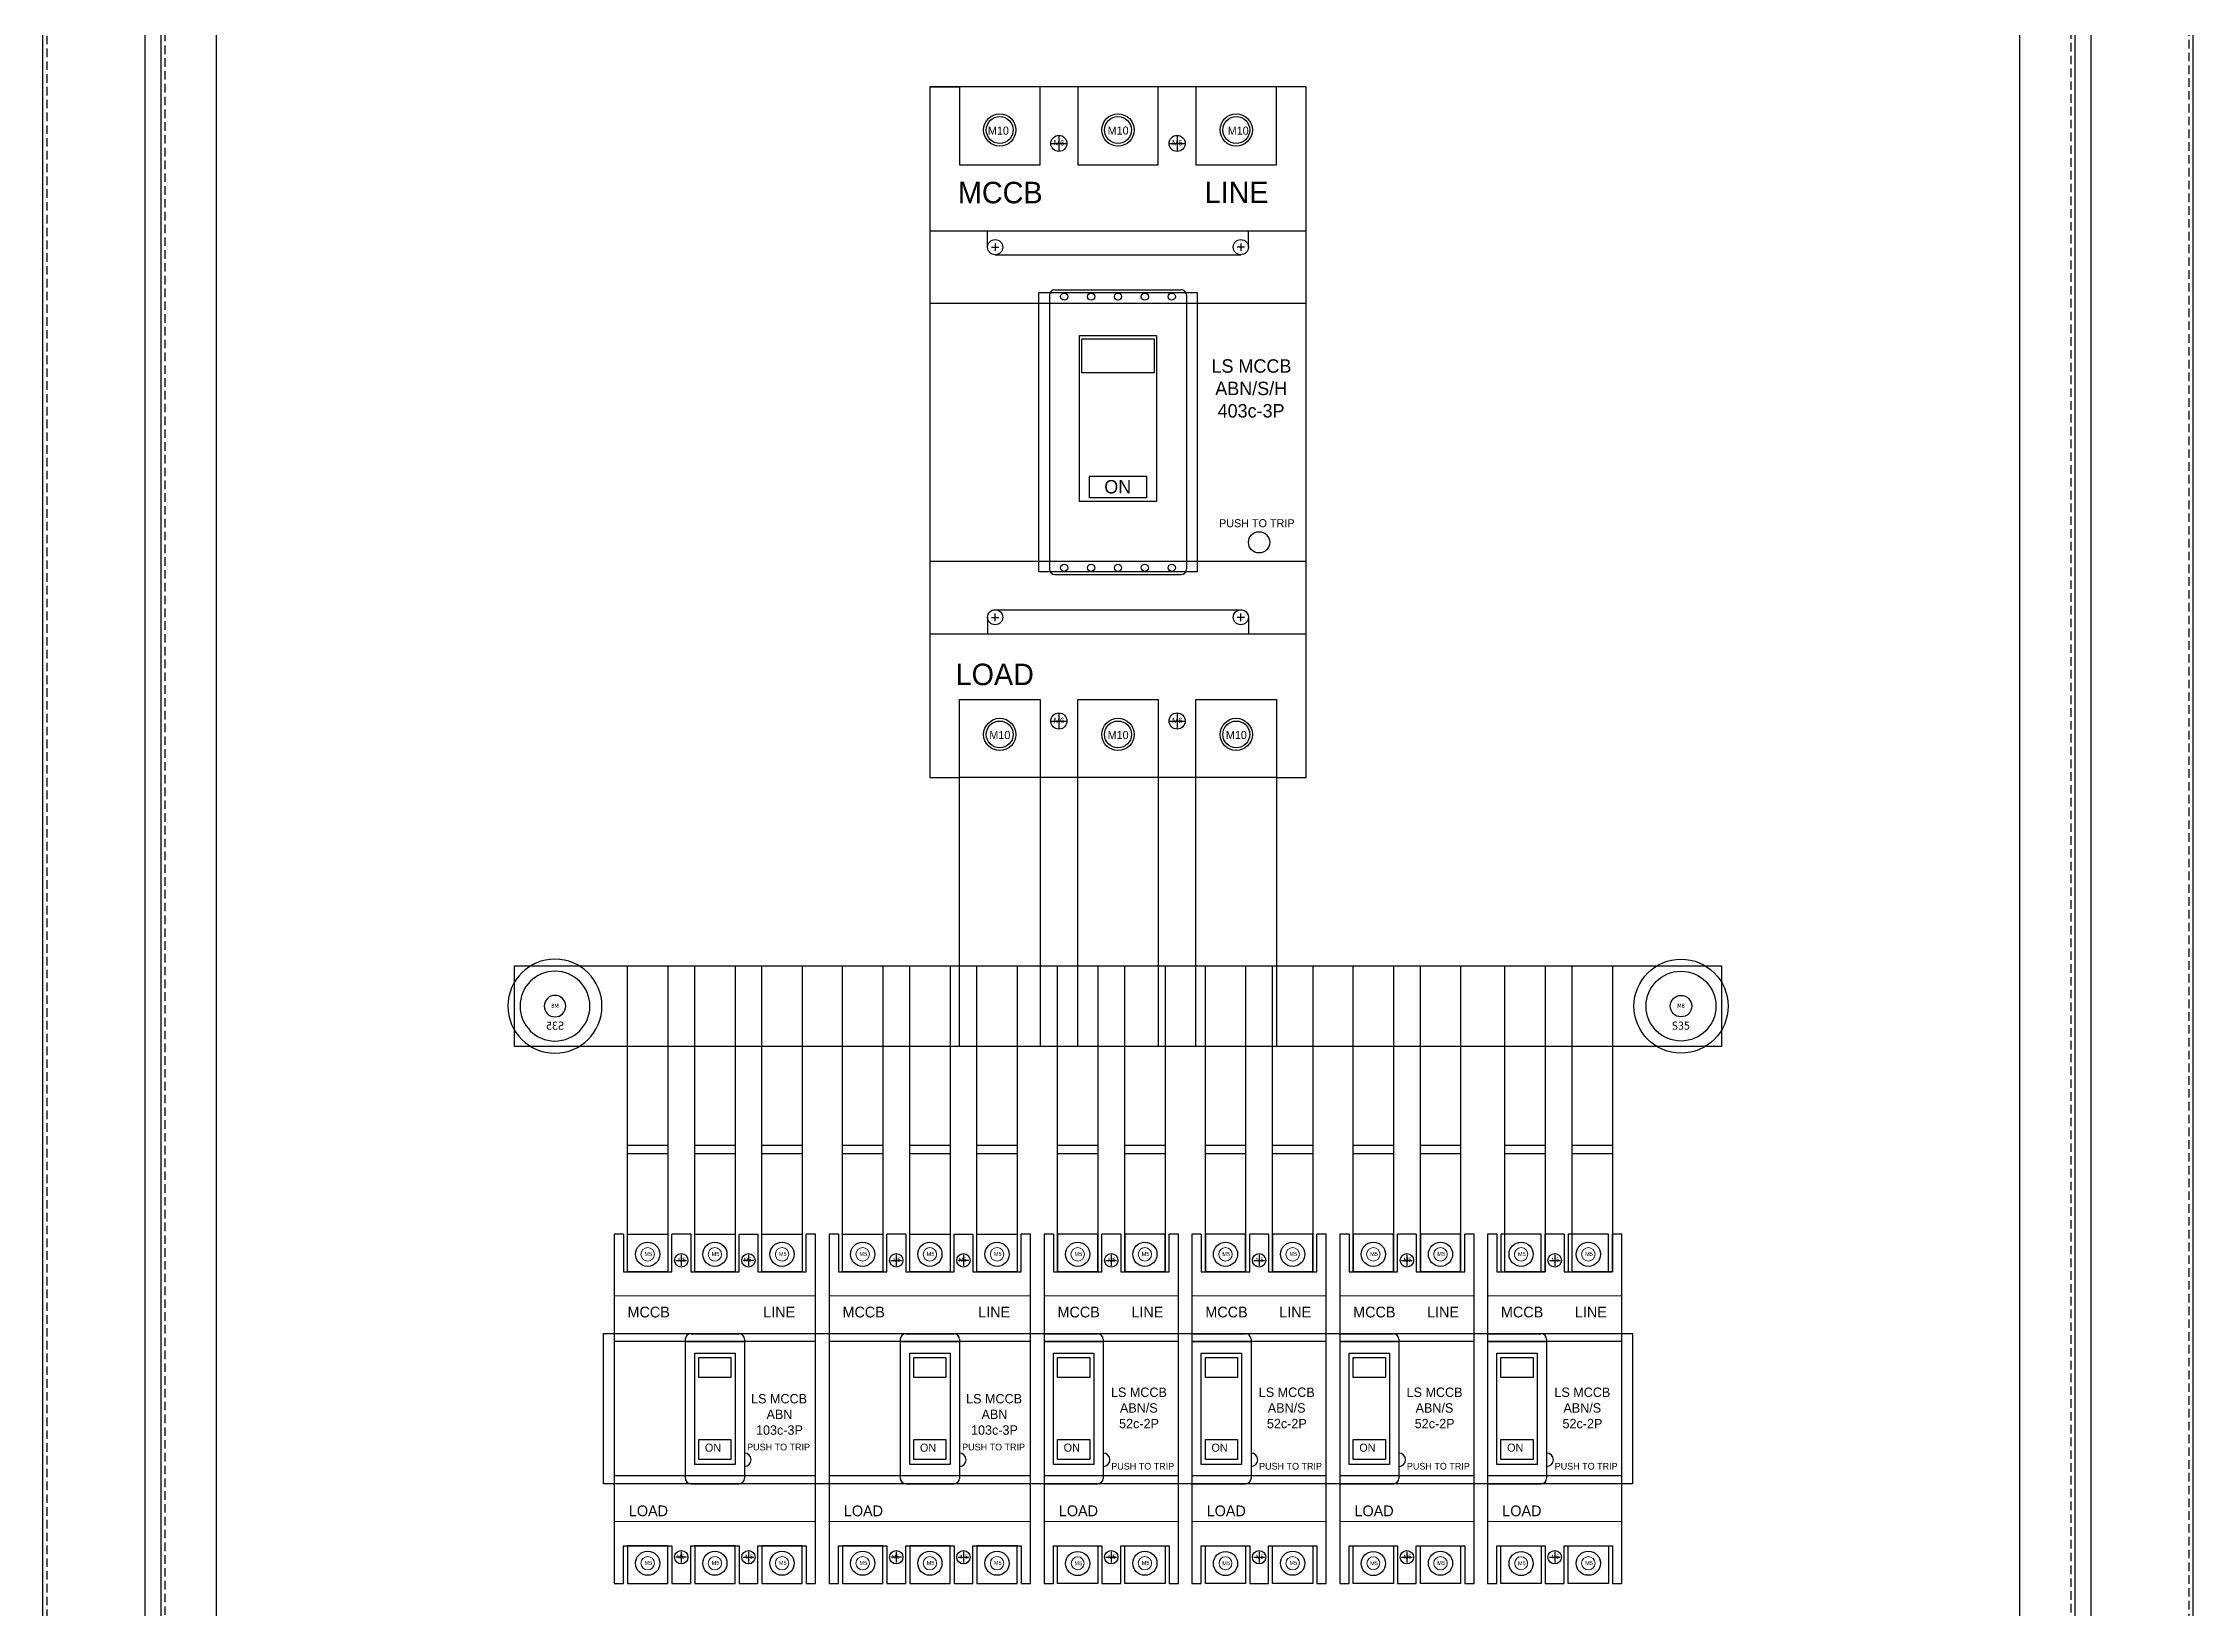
# Model space of a CAD drawing. Header units: millimetres. Extents: x 0 to 4277, y 0 to 3024.
# Drawn here: x 1200 to 2000, y 1832 to 2415 of the extents above; entities that cross this region are included whole.
import ezdxf

# ---------------------------------------------------------------- set-up
doc = ezdxf.new("R2010")
doc.units = ezdxf.units.MM
doc.linetypes.add('HIDDEN2', pattern=[4.7625, 3.175, -1.5875])
doc.layers.add('E_Electrical Equipment', color=35, linetype='Continuous', lineweight=5)

# ---------------------------------------------------------------- blocks, each defined once
blk = doc.blocks.new('1 400AF 3P')
at = {"color": 4}
for p, q in [((45, -21), (51, -21)), ((48, -18), (48, -24)), ((89, -21), (95, -21)), ((92, -18), (92, -24)), ((45, -236), (51, -236)), ((48, -233), (48, -239)), ((89, -236), (95, -236)), ((92, -233), (92, -239))]:
    blk.add_line(p, q, dxfattribs=at)
for p, q in [((0, -53.5), (140, -53.5)), ((21.5, -59.62), (21.5, -53.5)), ((118.5, -59.62), (118.5, -53.5)), ((22.9, -59.59), (25.7, -59.59)), ((24.3, -58.22), (24.3, -61.03)), ((24.3, -62.43), (115.7, -62.43)), ((117.1, -59.59), (114.3, -59.59)), ((115.7, -58.22), (115.7, -61.03)), ((44.5, -77.5), (44.5, -179.5)), ((46.5, -75.5), (93.5, -75.5)), ((95.5, -77.5), (95.5, -179.5)), ((0, -80.5), (140, -80.5)), ((0, -176.5), (140, -176.5)), ((46.5, -181.5), (93.5, -181.5)), ((21.5, -197.38), (21.5, -203.5)), ((22.9, -197.41), (25.7, -197.41)), ((24.3, -194.57), (115.7, -194.57)), ((24.3, -198.78), (24.3, -195.97)), ((117.1, -197.41), (114.3, -197.41)), ((115.7, -198.78), (115.7, -195.97)), ((118.5, -197.38), (118.5, -203.5)), ((0, -203.5), (140, -203.5))]:
    blk.add_line(p, q)
at = {"lineweight": 30}
for points in [[(11, 0), (0, 0), (0, -257), (11, -257)], [(11, 0), (11, -29), (41, -29), (41, 0)], [(55, 0), (41, 0)], [(55, 0), (55, -29), (85, -29), (85, 0)], [(99, 0), (85, 0)], [(99, 0), (99, -29), (129, -29), (129, 0)], [(129, -257), (140, -257), (140, 0), (129, 0)], [(11, -257), (11, -228), (41, -228), (41, -257)], [(55, -257), (55, -228), (85, -228), (85, -257)], [(99, -257), (99, -228), (129, -228), (129, -257)], [(55, -257), (41, -257)], [(99, -257), (85, -257)]]:
    blk.add_lwpolyline(points, dxfattribs=at)
for points in [[(0, 0), (11, 0)], [(0, -257), (11, -257)], [(129, -257), (140, -257)]]:
    blk.add_lwpolyline(points)
for points in [[(55.67, -92.45), (84.33, -92.45), (84.33, -154.3), (55.67, -154.3)], [(56.6, -93.75), (83.4, -93.75), (83.4, -106.4), (56.6, -106.4)], [(59.4, -144.84), (80.6, -144.84), (80.6, -152.88), (59.4, -152.88)]]:
    blk.add_lwpolyline(points, close=True)
for centre, radius in [((26, -16), 5), ((70, -16), 5), ((114, -16), 5), ((24.3, -59.62), 2.8), ((115.7, -59.62), 2.8), ((50, -78.04), 1.34), ((60, -78.04), 1.34), ((70, -78.04), 1.34), ((80, -78.04), 1.34), ((90, -78.04), 1.34), ((122.5, -169.5), 3.94), ((50, -178.96), 1.34), ((60, -178.96), 1.34), ((70, -178.96), 1.34), ((80, -178.96), 1.34), ((90, -178.96), 1.34), ((24.3, -197.38), 2.8), ((115.7, -197.38), 2.8), ((26, -241), 5), ((70, -241), 5), ((114, -241), 5)]:
    blk.add_circle(centre, radius)
for centre, start, end in [((46.5, -77.5), 90, 180), ((93.5, -77.5), 0, 90), ((46.5, -179.5), 180, 270), ((93.5, -179.5), 270, 0)]:
    blk.add_arc(centre, 2, start, end)
at = {"attachment_point": 1}
for s, width, insert, char_height in [('M10', 4.3031, (21.6, -14.74), 3), ('M10', 4.3031, (66.14, -14.71), 3), ('M10', 4.3031, (110.83, -14.76), 3), ('MCCB', 31.3587, (10.45, -35.29), 8), ('LINE', 31.3587, (102.22, -35.22), 8), ('ON', 12.2384, (64.89, -146.3), 5), ('PUSH TO TRIP', 29.7133, (107.61, -160.88), 3), ('LOAD', 31.3587, (9.58, -214.65), 8), ('M10', 4.3031, (22.14, -239.71), 3), ('M10', 4.3031, (66.14, -239.71), 3), ('M10', 4.3031, (110.14, -239.71), 3)]:
    blk.add_mtext_dynamic_manual_height_columns(s, width=width, gutter_width=1, heights=[0], dxfattribs=dict(at, insert=insert, char_height=char_height))
at = {"color": 4, "char_height": 2, "attachment_point": 1}
for insert in [(46.14, -19.78), (90.14, -19.78), (46.14, -234.78), (90.14, -234.78)]:
    blk.add_mtext_dynamic_manual_height_columns('M6', width=4.3031, gutter_width=1, heights=[0], dxfattribs=dict(at, insert=insert))
blk = doc.blocks.new('LS 400AF 3P')
at = {"color": 1}
for points in [[(11, -29), (41, -29), (41, 0), (11, 0)], [(11, -228), (41, -228), (41, -257), (11, -257)]]:
    blk.add_lwpolyline(points, close=True, dxfattribs=at)
at = {"color": 2}
for points in [[(55, -29), (85, -29), (85, 0), (55, 0)], [(55, -228), (85, -228), (85, -257), (55, -257)]]:
    blk.add_lwpolyline(points, close=True, dxfattribs=at)
at = {"color": 5}
for points in [[(99, -29), (129, -29), (129, 0), (99, 0)], [(99, -228), (129, -228), (129, -257), (99, -257)]]:
    blk.add_lwpolyline(points, close=True, dxfattribs=at)
at = {"color": 1}
for centre in [(26, -16), (26, -241)]:
    blk.add_circle(centre, 6, dxfattribs=at)
at = {"color": 2}
for centre in [(70, -16), (70, -241)]:
    blk.add_circle(centre, 6, dxfattribs=at)
at = {"color": 5}
for centre in [(114, -16), (114, -241)]:
    blk.add_circle(centre, 6, dxfattribs=at)
at = {"color": 4}
for centre in [(48, -21), (92, -21), (48, -236), (92, -236)]:
    blk.add_circle(centre, 3, dxfattribs=at)
blk.add_blockref('1 400AF 3P', (0, 0))
at = {"insert": (101.04, -101.36), "char_height": 5, "attachment_point": 1}
blk.add_mtext_dynamic_manual_height_columns('\\pi3.7598;{\\C1;LS MCCB\\P\\pi5.15134;ABN/S/H\\P\\pi6.03128;403c-3P}', width=37.6867, gutter_width=1, heights=[0], dxfattribs=at)
blk = doc.blocks.new('CB LS 30AF 3P')
at = {"lineweight": 30}
blk.add_line((46.5, 0), (53.5, 0), dxfattribs=at)
at = {"color": 4}
for p, q in [((25, -7.75), (25, -11.75)), ((50, -7.75), (50, -11.75)), ((23, -9.75), (27, -9.75)), ((52, -9.75), (48, -9.75)), ((25, -118.25), (25, -122.25)), ((50, -118.25), (50, -122.25)), ((27, -120.25), (23, -120.25)), ((48, -120.25), (52, -120.25))]:
    blk.add_line(p, q, dxfattribs=at)
for p, q in [((75, -40), (0, -40)), ((26.5, -39.09), (26.5, -90.91)), ((26.5, -40), (48.5, -40)), ((28.5, -37.09), (46.5, -37.09)), ((48.5, -39.09), (48.5, -90.91)), ((30, -44.29), (45, -44.29)), ((30, -85.71), (30, -44.29)), ((31.5, -45.91), (43.5, -45.91)), ((31.5, -53.41), (31.5, -45.91)), ((43.5, -45.91), (43.5, -53.41)), ((45, -44.29), (45, -85.71)), ((43.5, -53.41), (31.5, -53.41)), ((31.5, -76.41), (43.5, -76.41)), ((31.5, -83.91), (31.5, -76.41)), ((43.5, -76.41), (43.5, -83.91)), ((45, -85.71), (30, -85.71)), ((43.5, -83.91), (31.5, -83.91)), ((75, -90), (0, -90)), ((28.5, -92.91), (46.5, -92.91))]:
    blk.add_line(p, q)
at = {"lineweight": 30}
for points in [[(3.5, 0), (0, 0), (0, -130), (3.5, -130)], [(3.5, 0), (3.5, -14), (21.5, -14), (21.5, 0)], [(28.5, 0), (21.5, 0)], [(28.5, 0), (28.5, -14), (46.5, -14), (46.5, 0)], [(53.5, 0), (53.5, -14), (71.5, -14), (71.5, 0)], [(71.5, -130), (75, -130), (75, 0), (71.5, 0)], [(3.5, -130), (3.5, -116), (21.5, -116), (21.5, -130)], [(28.5, -130), (28.5, -116), (46.5, -116), (46.5, -130)], [(53.5, -130), (53.5, -116), (71.5, -116), (71.5, -130)], [(21.5, -130), (28.5, -130)], [(46.5, -130), (53.5, -130)]]:
    blk.add_lwpolyline(points, dxfattribs=at)
for centre, radius, start, end in [((28.5, -39.09), 2, 90, 180), ((46.5, -39.09), 2, 0, 90), ((48.5, -84), 2.5, 270, 90), ((28.5, -90.91), 2, 180, 270), ((46.5, -90.91), 2, 270, 0)]:
    blk.add_arc(centre, radius, start, end)
at = {"layer": 'E_Electrical Equipment', "color": 0}
for p, q in [((21.5, 0), (28.5, 0)), ((75, -23), (0, -23)), ((75, -107), (0, -107)), ((21.5, -130), (28.5, -130)), ((46.5, -130), (53.5, -130))]:
    blk.add_line(p, q, dxfattribs=at)
for centre in [(12.5, -7.5), (37.5, -7.5), (62.5, -7.5), (12.5, -122.5), (37.5, -122.5), (62.5, -122.5)]:
    blk.add_circle(centre, 2.5, dxfattribs=at)
blk.add_text('ON', height=3).set_placement((33.8, -80.97))
at = {"color": 3, "char_height": 1.5, "attachment_point": 1}
for insert in [(11.31, -6.63), (36.31, -6.63), (61.31, -6.63), (11.31, -121.63), (36.31, -121.63), (61.31, -121.63)]:
    blk.add_mtext_dynamic_manual_height_columns('{\\C7;M5}', width=4.3385, gutter_width=1, heights=[0], dxfattribs=dict(at, insert=insert))
at = {"color": 1, "char_height": 1.5}
for insert, attachment_point in [((23.81, -8.76), 1), ((51.19, -8.76), 3), ((26.19, -119.26), 3), ((48.81, -119.26), 1)]:
    blk.add_mtext_dynamic_manual_height_columns('M5', width=4.3385, gutter_width=1, heights=[0], dxfattribs=dict(at, insert=insert, attachment_point=attachment_point))
at = {"attachment_point": 1}
for s, width, insert, char_height in [('MCCB', 14.0775, (5, -27), 4), ('LINE', 14.0775, (55.5, -27), 4), ('PUSH TO TRIP', 37.6575, (49.5, -78), 2.5), ('LOAD', 14.0775, (5.5, -101), 4)]:
    blk.add_mtext_dynamic_manual_height_columns(s, width=width, gutter_width=1, heights=[0], dxfattribs=dict(at, insert=insert, char_height=char_height))
blk = doc.blocks.new('LS 100AF 3P')
at = {"color": 1}
for points in [[(5, 0), (20, 0), (20, -14), (5, -14)], [(5, -130), (20, -130), (20, -116), (5, -116)]]:
    blk.add_lwpolyline(points, close=True, dxfattribs=at)
at = {"color": 2}
for points in [[(30, 0), (45, 0), (45, -14), (30, -14)], [(30, -130), (45, -130), (45, -116), (30, -116)]]:
    blk.add_lwpolyline(points, close=True, dxfattribs=at)
at = {"color": 5}
for points in [[(55, 0), (70, 0), (70, -14), (55, -14)], [(55, -130), (70, -130), (70, -116), (55, -116)]]:
    blk.add_lwpolyline(points, close=True, dxfattribs=at)
at = {"color": 1}
for centre in [(12.5, -7.5), (12.5, -122.5)]:
    blk.add_circle(centre, 4.5, dxfattribs=at)
at = {"color": 4}
for centre in [(25, -9.75), (50, -9.75), (25, -120.25), (50, -120.25)]:
    blk.add_circle(centre, 2.5, dxfattribs=at)
at = {"color": 2}
for centre in [(37.5, -7.5), (37.5, -122.5)]:
    blk.add_circle(centre, 4.5, dxfattribs=at)
at = {"color": 5}
for centre in [(62.5, -7.5), (62.5, -122.5)]:
    blk.add_circle(centre, 4.5, dxfattribs=at)
blk.add_blockref('CB LS 30AF 3P', (0, 0))
at = {"insert": (42.7, -59.51), "char_height": 3.5, "attachment_point": 1}
blk.add_mtext_dynamic_manual_height_columns('\\pi8.28487;{\\C1;LS MCCB\\P\\pi14.01713;ABN\\P\\pi10.11007;103c-3P}', width=37.6867, gutter_width=1, heights=[0], dxfattribs=at)
blk = doc.blocks.new('CB LS 30AF 2P')
at = {"color": 4}
for p, q in [((25, -7.75), (25, -11.75)), ((23, -9.75), (27, -9.75)), ((25, -118.25), (25, -122.25)), ((23, -120.25), (27, -120.25))]:
    blk.add_line(p, q, dxfattribs=at)
for p, q in [((0, -37.09), (20, -37.09)), ((0, -40), (22, -40)), ((50, -40), (0, -40)), ((22, -39.09), (22, -90.91)), ((3.5, -44.29), (18.5, -44.29)), ((3.5, -85.71), (3.5, -44.29)), ((5, -45.91), (17, -45.91)), ((5, -53.41), (5, -45.91)), ((17, -45.91), (17, -53.41)), ((18.5, -44.29), (18.5, -85.71)), ((17, -53.41), (5, -53.41)), ((5, -76.41), (17, -76.41)), ((5, -83.91), (5, -76.41)), ((17, -76.41), (17, -83.91)), ((18.5, -85.71), (3.5, -85.71)), ((17, -83.91), (5, -83.91)), ((50, -90), (0, -90)), ((0, -92.91), (20, -92.91))]:
    blk.add_line(p, q)
at = {"lineweight": 30}
for points in [[(3.5, 0), (0, 0), (0, -130), (3.5, -130)], [(3.5, 0), (3.5, -14), (21.5, -14), (21.5, 0)], [(28.5, 0), (21.5, 0)], [(28.5, 0), (28.5, -14), (46.5, -14), (46.5, 0)], [(46.5, -130), (50, -130), (50, 0), (46.5, 0)], [(3.5, -130), (3.5, -116), (21.5, -116), (21.5, -130)], [(28.5, -130), (28.5, -116), (46.5, -116), (46.5, -130)], [(21.5, -130), (28.5, -130)]]:
    blk.add_lwpolyline(points, dxfattribs=at)
for centre, radius, start, end in [((20, -39.09), 2, 0, 90), ((22, -84), 2.5, 270, 90), ((20, -90.91), 2, 270, 0)]:
    blk.add_arc(centre, radius, start, end)
at = {"layer": 'E_Electrical Equipment', "color": 0}
for p, q in [((21.5, 0), (28.5, 0)), ((50, -23), (0, -23)), ((50, -23), (50, -107)), ((50, -107), (0, -107)), ((21.5, -130), (28.5, -130))]:
    blk.add_line(p, q, dxfattribs=at)
for centre, radius in [((12.5, -7.5), 2.5), ((37.5, -7.5), 2.5), ((37.5, -122.5), 2.5), ((12.5, -122.5), 2.4)]:
    blk.add_circle(centre, radius, dxfattribs=at)
blk.add_text('ON', height=3).set_placement((7.3, -80.97))
at = {"color": 3, "char_height": 1.5, "attachment_point": 1}
for insert in [(11.31, -6.63), (36.31, -6.63), (11.31, -121.73), (36.31, -121.63)]:
    blk.add_mtext_dynamic_manual_height_columns('{\\C7;M5}', width=4.3385, gutter_width=1, heights=[0], dxfattribs=dict(at, insert=insert))
at = {"color": 1, "insert": (23.81, -8.76), "char_height": 1.5, "attachment_point": 1}
blk.add_mtext_dynamic_manual_height_columns('M5', width=4.3385, gutter_width=1, heights=[0], dxfattribs=at)
at = {"attachment_point": 1}
for s, width, insert, char_height in [('MCCB', 14.0775, (5, -27), 4), ('LINE', 14.0775, (32.5, -27), 4), ('PUSH TO TRIP', 37.6575, (25, -85.14), 2.5), ('LOAD', 14.0775, (5.5, -101), 4)]:
    blk.add_mtext_dynamic_manual_height_columns(s, width=width, gutter_width=1, heights=[0], dxfattribs=dict(at, insert=insert, char_height=char_height))
at = {"color": 4, "insert": (23.81, -119.26), "char_height": 1.5, "attachment_point": 1}
blk.add_mtext_dynamic_manual_height_columns('{\\C1;M5}', width=4.3385, gutter_width=1, heights=[0], dxfattribs=at)
blk = doc.blocks.new('LS 50AF 2P')
at = {"color": 1}
for points in [[(5, -14), (20, -14), (20, 0), (5, 0)], [(5, -116), (20, -116), (20, -130), (5, -130)]]:
    blk.add_lwpolyline(points, close=True, dxfattribs=at)
at = {"color": 8}
for points in [[(30, -14), (45, -14), (45, 0), (30, 0)], [(30, -116), (45, -116), (45, -130), (30, -130)]]:
    blk.add_lwpolyline(points, close=True, dxfattribs=at)
at = {"color": 1}
for centre in [(12.5, -7.5), (12.5, -122.6)]:
    blk.add_circle(centre, 4.5, dxfattribs=at)
at = {"color": 4}
for centre in [(25, -9.75), (25, -120.25)]:
    blk.add_circle(centre, 2.5, dxfattribs=at)
at = {"color": 8}
for centre in [(37.5, -7.5), (37.5, -122.5)]:
    blk.add_circle(centre, 4.5, dxfattribs=at)
blk.add_blockref('CB LS 30AF 2P', (0, 0))
at = {"insert": (16.6, -57.1), "char_height": 3.5, "attachment_point": 1}
blk.add_mtext_dynamic_manual_height_columns('\\pi8.28487;{\\C1;LS MCCB\\P\\pi11.63446;ABN/S\\P\\pi11.30499;52c-2P}', width=37.6867, gutter_width=1, heights=[0], dxfattribs=at)
blk = doc.blocks.new('su35-2')
at = {"color": 1}
for radius in [17.5, 13, 4]:
    blk.add_circle((0, -0.09), radius, dxfattribs=at)
at = {"color": 1, "width": 30.0978, "attachment_point": 5}
for s, insert, char_height in [('{\\fTahoma|b0|i0|c0|p34;M8}', (0, 0), 1.5), ('{\\fTahoma|b0|i0|c0|p34;S35}', (0, -7.39), 3)]:
    blk.add_mtext(s, dxfattribs=dict(at, insert=insert, char_height=char_height))

msp = doc.modelspace()

# ---------------------------------------------------------------- linework, layer by layer
at = {"color": 1, "ltscale": 3}
for p, q in [((1417.26, 2004.38), (1432.26, 2004.38)), ((1417.26, 2001.27), (1432.26, 2001.27)), ((1497.26, 2004.38), (1512.26, 2004.38)), ((1497.26, 2001.27), (1512.26, 2001.27)), ((1577.26, 2004.38), (1592.26, 2004.38)), ((1577.26, 2001.27), (1592.26, 2001.27)), ((1743.76, 2004.38), (1758.76, 2004.38)), ((1743.76, 2001.27), (1758.76, 2001.27))]:
    msp.add_line(p, q, dxfattribs=at)
at = {"color": 2, "ltscale": 3}
for p, q in [((1442.26, 2004.38), (1457.26, 2004.38)), ((1442.26, 2001.27), (1457.26, 2001.27)), ((1522.26, 2004.38), (1537.26, 2004.38)), ((1522.26, 2001.27), (1537.26, 2001.27)), ((1632.26, 2004.38), (1647.26, 2004.38)), ((1632.26, 2001.27), (1647.26, 2001.27))]:
    msp.add_line(p, q, dxfattribs=at)
at = {"color": 5, "ltscale": 3}
for p, q in [((1467.26, 2004.38), (1482.26, 2004.38)), ((1467.26, 2001.27), (1482.26, 2001.27)), ((1547.26, 2004.38), (1562.26, 2004.38)), ((1547.26, 2001.27), (1562.26, 2001.27)), ((1687.26, 2004.38), (1702.26, 2004.38)), ((1687.26, 2001.27), (1702.26, 2001.27))]:
    msp.add_line(p, q, dxfattribs=at)
at = {"color": 7, "ltscale": 3}
for p, q in [((1602.26, 2004.38), (1617.26, 2004.38)), ((1602.26, 2001.27), (1617.26, 2001.27)), ((1657.26, 2004.38), (1672.26, 2004.38)), ((1657.26, 2001.27), (1672.26, 2001.27)), ((1712.26, 2004.38), (1727.26, 2004.38)), ((1712.26, 2001.27), (1727.26, 2001.27)), ((1768.76, 2004.38), (1783.76, 2004.38)), ((1768.76, 2001.27), (1783.76, 2001.27))]:
    msp.add_line(p, q, dxfattribs=at)
for points in [[(1199.76, 2698.27), (1999.76, 2698.27), (1999.76, 1598.27), (1199.76, 1598.27)], [(1237.76, 2660.27), (1961.76, 2660.27), (1961.76, 1636.27), (1237.76, 1636.27)]]:
    msp.add_lwpolyline(points, close=True)
at = {"linetype": 'HIDDEN2'}
msp.add_lwpolyline([(1201.26, 2696.77), (1998.26, 2696.77), (1998.26, 1599.77), (1201.26, 1599.77)], close=True, dxfattribs=at)
at = {"color": 6}
msp.add_lwpolyline([(1243.76, 2654.27), (1955.76, 2654.27), (1955.76, 1642.27), (1243.76, 1642.27)], close=True, dxfattribs=at)
at = {"color": 6, "linetype": 'HIDDEN2'}
msp.add_lwpolyline([(1245.26, 2652.77), (1954.26, 2652.77), (1954.26, 1643.77), (1245.26, 1643.77)], close=True, dxfattribs=at)
at = {"color": 3}
msp.add_lwpolyline([(1264.26, 2633.77), (1935.26, 2633.77), (1935.26, 1662.77), (1264.26, 1662.77)], close=True, dxfattribs=at)
at = {"color": 2, "ltscale": 3}
for points in [[(1570.26, 2321.77), (1629.26, 2321.77), (1629.26, 2217.77), (1570.26, 2217.77)], [(1584.76, 2170.27), (1614.76, 2170.27), (1614.76, 2041.16), (1584.76, 2041.16)], [(1442.26, 2071.16), (1457.26, 2071.16), (1457.26, 1957.27), (1442.26, 1957.27)], [(1522.26, 2071.16), (1537.26, 2071.16), (1537.26, 1957.27), (1522.26, 1957.27)], [(1632.26, 2071.16), (1647.26, 2071.16), (1647.26, 1957.27), (1632.26, 1957.27)], [(1408.26, 1934.27), (1791.26, 1934.27), (1791.26, 1878.27), (1408.26, 1878.27)]]:
    msp.add_lwpolyline(points, close=True, dxfattribs=at)
at = {"color": 1, "ltscale": 3}
for points in [[(1540.76, 2170.27), (1570.76, 2170.27), (1570.76, 2041.16), (1540.76, 2041.16)], [(1824.26, 2071.16), (1824.26, 2041.16), (1375.26, 2041.16), (1375.26, 2071.16)], [(1417.26, 2071.16), (1432.26, 2071.16), (1432.26, 1957.27), (1417.26, 1957.27)], [(1497.26, 2071.16), (1512.26, 2071.16), (1512.26, 1957.27), (1497.26, 1957.27)], [(1577.26, 2071.16), (1592.26, 2071.16), (1592.26, 1957.27), (1577.26, 1957.27)], [(1743.76, 2071.16), (1758.76, 2071.16), (1758.76, 1957.27), (1743.76, 1957.27)]]:
    msp.add_lwpolyline(points, close=True, dxfattribs=at)
at = {"color": 5, "ltscale": 3}
for points in [[(1628.76, 2170.27), (1658.76, 2170.27), (1658.76, 2041.16), (1628.76, 2041.16)], [(1467.26, 2071.16), (1482.26, 2071.16), (1482.26, 1957.27), (1467.26, 1957.27)], [(1547.26, 2071.16), (1562.26, 2071.16), (1562.26, 1957.27), (1547.26, 1957.27)], [(1687.26, 2071.16), (1702.26, 2071.16), (1702.26, 1957.27), (1687.26, 1957.27)]]:
    msp.add_lwpolyline(points, close=True, dxfattribs=at)
at = {"color": 7, "ltscale": 3}
for points in [[(1602.26, 2071.16), (1617.26, 2071.16), (1617.26, 1957.27), (1602.26, 1957.27)], [(1657.26, 2071.16), (1672.26, 2071.16), (1672.26, 1957.27), (1657.26, 1957.27)], [(1712.26, 2071.16), (1727.26, 2071.16), (1727.26, 1957.27), (1712.26, 1957.27)], [(1768.76, 2071.16), (1783.76, 2071.16), (1783.76, 1957.27), (1768.76, 1957.27)]]:
    msp.add_lwpolyline(points, close=True, dxfattribs=at)

# ---------------------------------------------------------------- block references
for name, p in [('LS 400AF 3P', (1529.76, 2398.27)), ('LS 100AF 3P', (1412.26, 1971.27)), ('LS 100AF 3P', (1492.26, 1971.27)), ('LS 50AF 2P', (1572.26, 1971.27)), ('LS 50AF 2P', (1627.26, 1971.27)), ('LS 50AF 2P', (1682.26, 1971.27)), ('LS 50AF 2P', (1737.26, 1971.27))]:
    msp.add_blockref(name, p)
at = {"color": 2, "xscale": -1}
msp.add_blockref('su35-2', (1390.26, 2056.24), dxfattribs=at)
at = {"color": 2}
msp.add_blockref('su35-2', (1809.26, 2056.24), dxfattribs=at)

doc.saveas('drawing.dxf')
